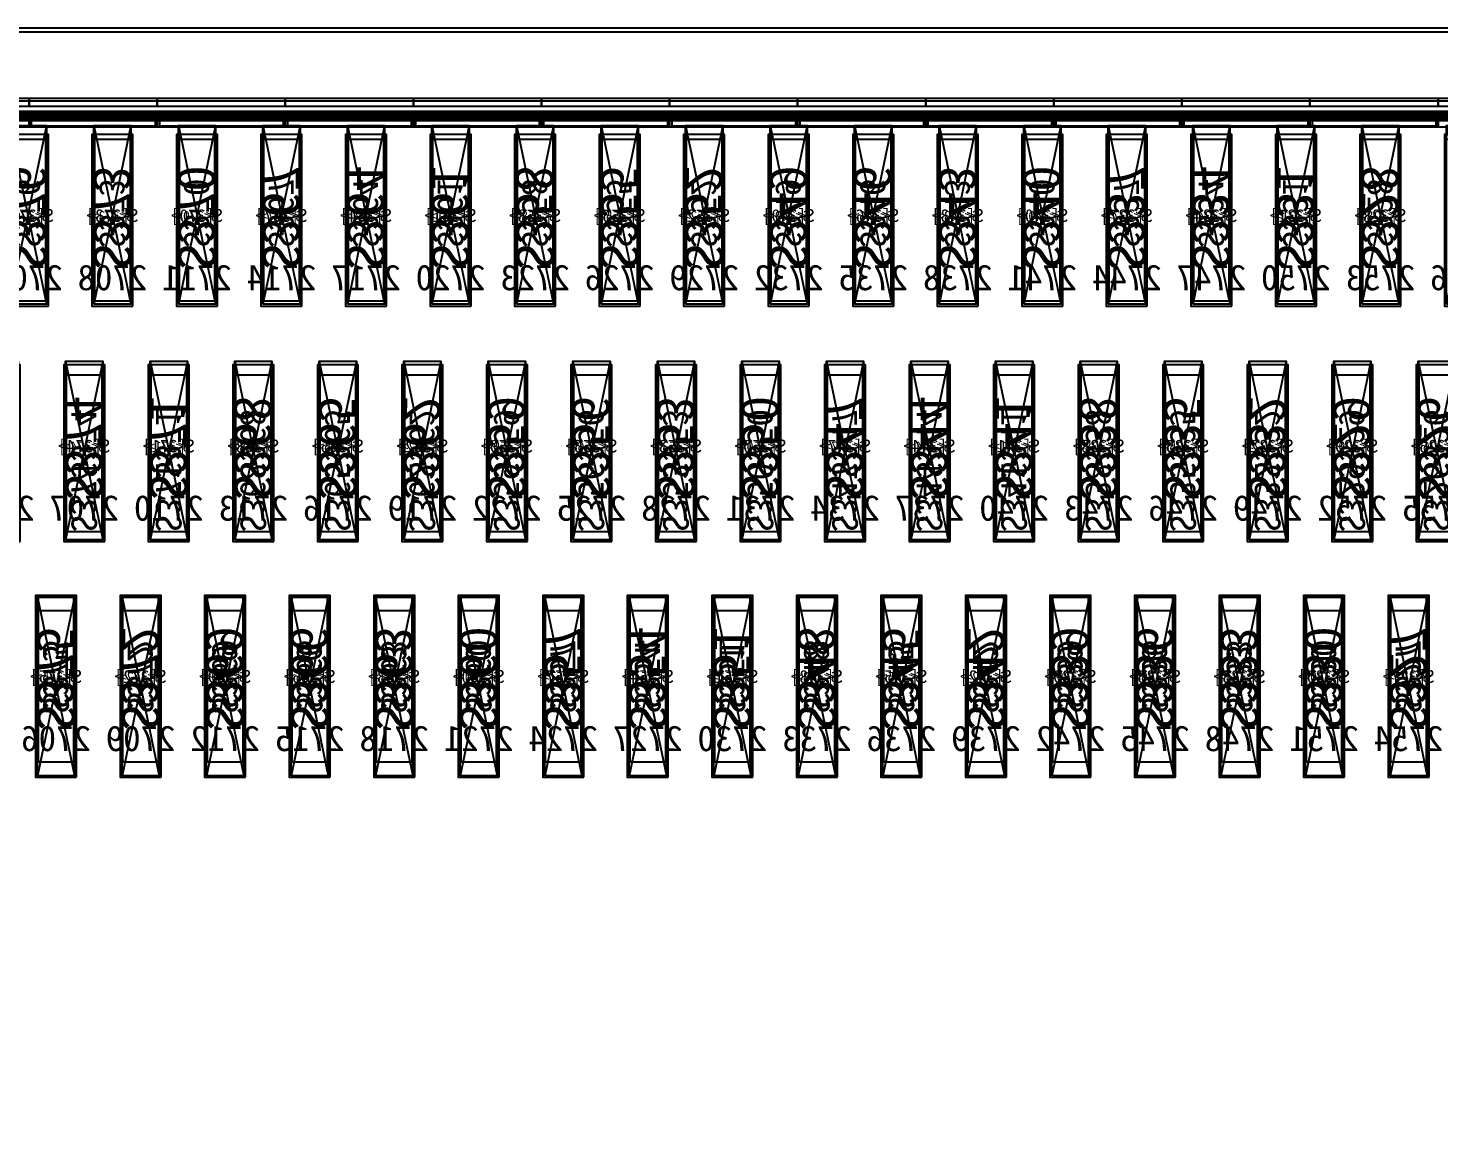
# Model space of a CAD drawing. Header units: millimetres. Extents: x 427 to 2444, y 137 to 817.
# Drawn here: x 1611.971 to 1612.521, y 288.827 to 289.26 of the extents above; entities that cross this region are included whole.
import ezdxf
from ezdxf.enums import TextEntityAlignment as Align

# ---------------------------------------------------------------- set-up
doc = ezdxf.new("R2010")
doc.units = ezdxf.units.MM
for name, color, linetype in [('L0', 211, 'Continuous'), ('L102', 91, 'Continuous'), ('L114', 213, 'Continuous'), ('L240', 60, 'Continuous'), ('L241', 200, 'Continuous'), ('L242', 51, 'Continuous'), ('L245', 53, 'Continuous'), ('L246', 93, 'Continuous'), ('L247', 13, 'Continuous'), ('L59', 140, 'Continuous'), ('L63', 4, 'Continuous'), ('L98', 150, 'Continuous')]:
    doc.layers.add(name, color=color, linetype=linetype)
doc.styles.add('txt', font='simhei.ttf')

# ---------------------------------------------------------------- blocks, each defined once
blk = doc.blocks.new('HX8394_F_PAD')
at = {"layer": 'L0'}
blk.add_lwpolyline([(-13.86, -0.4025), (-13.86, 0.4025), (13.86, 0.4025), (13.86, -0.4025), (-13.86, -0.4025)], close=True, dxfattribs=at)
at = {"layer": 'L241'}
blk.add_lwpolyline([(-13.9, -0.435), (-13.9, 0.435), (13.9, 0.435), (13.9, -0.435), (-13.9, -0.435)], close=True, dxfattribs=at)
at = {"layer": 'L242'}
for points in [[(-9.934, 0.3285), (-9.9355, 0.33), (-9.9355, 0.392), (-9.934, 0.3935), (-9.921, 0.3935), (-9.9195, 0.392), (-9.9195, 0.33), (-9.921, 0.3285), (-9.934, 0.3285)], [(-9.901, 0.3285), (-9.9025, 0.33), (-9.9025, 0.392), (-9.901, 0.3935), (-9.888, 0.3935), (-9.8865, 0.392), (-9.8865, 0.33), (-9.888, 0.3285), (-9.901, 0.3285)], [(-9.868, 0.3285), (-9.8695, 0.33), (-9.8695, 0.392), (-9.868, 0.3935), (-9.855, 0.3935), (-9.8535, 0.392), (-9.8535, 0.33), (-9.855, 0.3285), (-9.868, 0.3285)], [(-9.835, 0.3285), (-9.8365, 0.33), (-9.8365, 0.392), (-9.835, 0.3935), (-9.822, 0.3935), (-9.8205, 0.392), (-9.8205, 0.33), (-9.822, 0.3285), (-9.835, 0.3285)], [(-9.802, 0.3285), (-9.8035, 0.33), (-9.8035, 0.392), (-9.802, 0.3935), (-9.789, 0.3935), (-9.7875, 0.392), (-9.7875, 0.33), (-9.789, 0.3285), (-9.802, 0.3285)], [(-9.769, 0.3285), (-9.7705, 0.33), (-9.7705, 0.392), (-9.769, 0.3935), (-9.756, 0.3935), (-9.7545, 0.392), (-9.7545, 0.33), (-9.756, 0.3285), (-9.769, 0.3285)], [(-9.736, 0.3285), (-9.7375, 0.33), (-9.7375, 0.392), (-9.736, 0.3935), (-9.723, 0.3935), (-9.7215, 0.392), (-9.7215, 0.33), (-9.723, 0.3285), (-9.736, 0.3285)], [(-9.703, 0.3285), (-9.7045, 0.33), (-9.7045, 0.392), (-9.703, 0.3935), (-9.69, 0.3935), (-9.6885, 0.392), (-9.6885, 0.33), (-9.69, 0.3285), (-9.703, 0.3285)], [(-9.67, 0.3285), (-9.6715, 0.33), (-9.6715, 0.392), (-9.67, 0.3935), (-9.657, 0.3935), (-9.6555, 0.392), (-9.6555, 0.33), (-9.657, 0.3285), (-9.67, 0.3285)], [(-9.637, 0.3285), (-9.6385, 0.33), (-9.6385, 0.392), (-9.637, 0.3935), (-9.624, 0.3935), (-9.6225, 0.392), (-9.6225, 0.33), (-9.624, 0.3285), (-9.637, 0.3285)], [(-9.604, 0.3285), (-9.6055, 0.33), (-9.6055, 0.392), (-9.604, 0.3935), (-9.591, 0.3935), (-9.5895, 0.392), (-9.5895, 0.33), (-9.591, 0.3285), (-9.604, 0.3285)], [(-9.571, 0.3285), (-9.5725, 0.33), (-9.5725, 0.392), (-9.571, 0.3935), (-9.558, 0.3935), (-9.5565, 0.392), (-9.5565, 0.33), (-9.558, 0.3285), (-9.571, 0.3285)], [(-9.538, 0.3285), (-9.5395, 0.33), (-9.5395, 0.392), (-9.538, 0.3935), (-9.525, 0.3935), (-9.5235, 0.392), (-9.5235, 0.33), (-9.525, 0.3285), (-9.538, 0.3285)], [(-9.505, 0.3285), (-9.5065, 0.33), (-9.5065, 0.392), (-9.505, 0.3935), (-9.492, 0.3935), (-9.4905, 0.392), (-9.4905, 0.33), (-9.492, 0.3285), (-9.505, 0.3285)], [(-9.472, 0.3285), (-9.4735, 0.33), (-9.4735, 0.392), (-9.472, 0.3935), (-9.459, 0.3935), (-9.4575, 0.392), (-9.4575, 0.33), (-9.459, 0.3285), (-9.472, 0.3285)], [(-9.439, 0.3285), (-9.4405, 0.33), (-9.4405, 0.392), (-9.439, 0.3935), (-9.426, 0.3935), (-9.4245, 0.392), (-9.4245, 0.33), (-9.426, 0.3285), (-9.439, 0.3285)], [(-9.406, 0.3285), (-9.4075, 0.33), (-9.4075, 0.392), (-9.406, 0.3935), (-9.393, 0.3935), (-9.3915, 0.392), (-9.3915, 0.33), (-9.393, 0.3285), (-9.406, 0.3285)], [(-9.956, 0.2385), (-9.9575, 0.24), (-9.9575, 0.302), (-9.956, 0.3035), (-9.943, 0.3035), (-9.9415, 0.302), (-9.9415, 0.24), (-9.943, 0.2385), (-9.956, 0.2385)], [(-9.923, 0.2385), (-9.9245, 0.24), (-9.9245, 0.302), (-9.923, 0.3035), (-9.91, 0.3035), (-9.9085, 0.302), (-9.9085, 0.24), (-9.91, 0.2385), (-9.923, 0.2385)], [(-9.89, 0.2385), (-9.8915, 0.24), (-9.8915, 0.302), (-9.89, 0.3035), (-9.877, 0.3035), (-9.8755, 0.302), (-9.8755, 0.24), (-9.877, 0.2385), (-9.89, 0.2385)], [(-9.857, 0.2385), (-9.8585, 0.24), (-9.8585, 0.302), (-9.857, 0.3035), (-9.844, 0.3035), (-9.8425, 0.302), (-9.8425, 0.24), (-9.844, 0.2385), (-9.857, 0.2385)], [(-9.824, 0.2385), (-9.8255, 0.24), (-9.8255, 0.302), (-9.824, 0.3035), (-9.811, 0.3035), (-9.8095, 0.302), (-9.8095, 0.24), (-9.811, 0.2385), (-9.824, 0.2385)], [(-9.791, 0.2385), (-9.7925, 0.24), (-9.7925, 0.302), (-9.791, 0.3035), (-9.778, 0.3035), (-9.7765, 0.302), (-9.7765, 0.24), (-9.778, 0.2385), (-9.791, 0.2385)], [(-9.758, 0.2385), (-9.7595, 0.24), (-9.7595, 0.302), (-9.758, 0.3035), (-9.745, 0.3035), (-9.7435, 0.302), (-9.7435, 0.24), (-9.745, 0.2385), (-9.758, 0.2385)], [(-9.725, 0.2385), (-9.7265, 0.24), (-9.7265, 0.302), (-9.725, 0.3035), (-9.712, 0.3035), (-9.7105, 0.302), (-9.7105, 0.24), (-9.712, 0.2385), (-9.725, 0.2385)], [(-9.692, 0.2385), (-9.6935, 0.24), (-9.6935, 0.302), (-9.692, 0.3035), (-9.679, 0.3035), (-9.6775, 0.302), (-9.6775, 0.24), (-9.679, 0.2385), (-9.692, 0.2385)], [(-9.659, 0.2385), (-9.6605, 0.24), (-9.6605, 0.302), (-9.659, 0.3035), (-9.646, 0.3035), (-9.6445, 0.302), (-9.6445, 0.24), (-9.646, 0.2385), (-9.659, 0.2385)], [(-9.626, 0.2385), (-9.6275, 0.24), (-9.6275, 0.302), (-9.626, 0.3035), (-9.613, 0.3035), (-9.6115, 0.302), (-9.6115, 0.24), (-9.613, 0.2385), (-9.626, 0.2385)], [(-9.593, 0.2385), (-9.5945, 0.24), (-9.5945, 0.302), (-9.593, 0.3035), (-9.58, 0.3035), (-9.5785, 0.302), (-9.5785, 0.24), (-9.58, 0.2385), (-9.593, 0.2385)], [(-9.56, 0.2385), (-9.5615, 0.24), (-9.5615, 0.302), (-9.56, 0.3035), (-9.547, 0.3035), (-9.5455, 0.302), (-9.5455, 0.24), (-9.547, 0.2385), (-9.56, 0.2385)], [(-9.527, 0.2385), (-9.5285, 0.24), (-9.5285, 0.302), (-9.527, 0.3035), (-9.514, 0.3035), (-9.5125, 0.302), (-9.5125, 0.24), (-9.514, 0.2385), (-9.527, 0.2385)], [(-9.494, 0.2385), (-9.4955, 0.24), (-9.4955, 0.302), (-9.494, 0.3035), (-9.481, 0.3035), (-9.4795, 0.302), (-9.4795, 0.24), (-9.481, 0.2385), (-9.494, 0.2385)], [(-9.461, 0.2385), (-9.4625, 0.24), (-9.4625, 0.302), (-9.461, 0.3035), (-9.448, 0.3035), (-9.4465, 0.302), (-9.4465, 0.24), (-9.448, 0.2385), (-9.461, 0.2385)], [(-9.428, 0.2385), (-9.4295, 0.24), (-9.4295, 0.302), (-9.428, 0.3035), (-9.415, 0.3035), (-9.4135, 0.302), (-9.4135, 0.24), (-9.415, 0.2385), (-9.428, 0.2385)], [(-9.945, 0.1485), (-9.9465, 0.15), (-9.9465, 0.212), (-9.945, 0.2135), (-9.932, 0.2135), (-9.9305, 0.212), (-9.9305, 0.15), (-9.932, 0.1485), (-9.945, 0.1485)], [(-9.912, 0.1485), (-9.9135, 0.15), (-9.9135, 0.212), (-9.912, 0.2135), (-9.899, 0.2135), (-9.8975, 0.212), (-9.8975, 0.15), (-9.899, 0.1485), (-9.912, 0.1485)], [(-9.879, 0.1485), (-9.8805, 0.15), (-9.8805, 0.212), (-9.879, 0.2135), (-9.866, 0.2135), (-9.8645, 0.212), (-9.8645, 0.15), (-9.866, 0.1485), (-9.879, 0.1485)], [(-9.846, 0.1485), (-9.8475, 0.15), (-9.8475, 0.212), (-9.846, 0.2135), (-9.833, 0.2135), (-9.8315, 0.212), (-9.8315, 0.15), (-9.833, 0.1485), (-9.846, 0.1485)], [(-9.813, 0.1485), (-9.8145, 0.15), (-9.8145, 0.212), (-9.813, 0.2135), (-9.8, 0.2135), (-9.7985, 0.212), (-9.7985, 0.15), (-9.8, 0.1485), (-9.813, 0.1485)], [(-9.78, 0.1485), (-9.7815, 0.15), (-9.7815, 0.212), (-9.78, 0.2135), (-9.767, 0.2135), (-9.7655, 0.212), (-9.7655, 0.15), (-9.767, 0.1485), (-9.78, 0.1485)], [(-9.747, 0.1485), (-9.7485, 0.15), (-9.7485, 0.212), (-9.747, 0.2135), (-9.734, 0.2135), (-9.7325, 0.212), (-9.7325, 0.15), (-9.734, 0.1485), (-9.747, 0.1485)], [(-9.714, 0.1485), (-9.7155, 0.15), (-9.7155, 0.212), (-9.714, 0.2135), (-9.701, 0.2135), (-9.6995, 0.212), (-9.6995, 0.15), (-9.701, 0.1485), (-9.714, 0.1485)], [(-9.681, 0.1485), (-9.6825, 0.15), (-9.6825, 0.212), (-9.681, 0.2135), (-9.668, 0.2135), (-9.6665, 0.212), (-9.6665, 0.15), (-9.668, 0.1485), (-9.681, 0.1485)], [(-9.648, 0.1485), (-9.6495, 0.15), (-9.6495, 0.212), (-9.648, 0.2135), (-9.635, 0.2135), (-9.6335, 0.212), (-9.6335, 0.15), (-9.635, 0.1485), (-9.648, 0.1485)], [(-9.615, 0.1485), (-9.6165, 0.15), (-9.6165, 0.212), (-9.615, 0.2135), (-9.602, 0.2135), (-9.6005, 0.212), (-9.6005, 0.15), (-9.602, 0.1485), (-9.615, 0.1485)], [(-9.582, 0.1485), (-9.5835, 0.15), (-9.5835, 0.212), (-9.582, 0.2135), (-9.569, 0.2135), (-9.5675, 0.212), (-9.5675, 0.15), (-9.569, 0.1485), (-9.582, 0.1485)], [(-9.549, 0.1485), (-9.5505, 0.15), (-9.5505, 0.212), (-9.549, 0.2135), (-9.536, 0.2135), (-9.5345, 0.212), (-9.5345, 0.15), (-9.536, 0.1485), (-9.549, 0.1485)], [(-9.516, 0.1485), (-9.5175, 0.15), (-9.5175, 0.212), (-9.516, 0.2135), (-9.503, 0.2135), (-9.5015, 0.212), (-9.5015, 0.15), (-9.503, 0.1485), (-9.516, 0.1485)], [(-9.483, 0.1485), (-9.4845, 0.15), (-9.4845, 0.212), (-9.483, 0.2135), (-9.47, 0.2135), (-9.4685, 0.212), (-9.4685, 0.15), (-9.47, 0.1485), (-9.483, 0.1485)], [(-9.45, 0.1485), (-9.4515, 0.15), (-9.4515, 0.212), (-9.45, 0.2135), (-9.437, 0.2135), (-9.4355, 0.212), (-9.4355, 0.15), (-9.437, 0.1485), (-9.45, 0.1485)], [(-9.417, 0.1485), (-9.4185, 0.15), (-9.4185, 0.212), (-9.417, 0.2135), (-9.404, 0.2135), (-9.4025, 0.212), (-9.4025, 0.15), (-9.404, 0.1485), (-9.417, 0.1485)]]:
    blk.add_lwpolyline(points, close=True, dxfattribs=at)
at = {"layer": 'L247', "style": 'txt'}
for s, p in [('S328', (-9.9275, 0.362666)), ('S331', (-9.8945, 0.362666)), ('S334', (-9.8615, 0.362666)), ('S337', (-9.8285, 0.362666)), ('S340', (-9.7955, 0.362666)), ('S343', (-9.7625, 0.362666)), ('S346', (-9.7295, 0.362666)), ('S349', (-9.6965, 0.362666)), ('S352', (-9.6635, 0.362666)), ('S355', (-9.6305, 0.362666)), ('S358', (-9.5975, 0.362666)), ('S361', (-9.5645, 0.362666)), ('S364', (-9.5315, 0.362666)), ('S367', (-9.4985, 0.362666)), ('S370', (-9.4655, 0.362666)), ('S373', (-9.4325, 0.362666)), ('S376', (-9.3995, 0.362666)), ('S326', (-9.9495, 0.272666)), ('S329', (-9.9165, 0.272666)), ('S332', (-9.8835, 0.272666)), ('S335', (-9.8505, 0.272666)), ('S338', (-9.8175, 0.272666)), ('S341', (-9.7845, 0.272666)), ('S344', (-9.7515, 0.272666)), ('S347', (-9.7185, 0.272666)), ('S350', (-9.6855, 0.272666)), ('S353', (-9.6525, 0.272666)), ('S356', (-9.6195, 0.272666)), ('S359', (-9.5865, 0.272666)), ('S362', (-9.5535, 0.272666)), ('S365', (-9.5205, 0.272666)), ('S368', (-9.4875, 0.272666)), ('S371', (-9.4545, 0.272666)), ('S374', (-9.4215, 0.272666)), ('S327', (-9.9385, 0.182666)), ('S330', (-9.9055, 0.182666)), ('S333', (-9.8725, 0.182666)), ('S336', (-9.8395, 0.182666)), ('S339', (-9.8065, 0.182666)), ('S342', (-9.7735, 0.182666)), ('S345', (-9.7405, 0.182666)), ('S348', (-9.7075, 0.182666)), ('S351', (-9.6745, 0.182666)), ('S354', (-9.6415, 0.182666)), ('S357', (-9.6085, 0.182666)), ('S360', (-9.5755, 0.182666)), ('S363', (-9.5425, 0.182666)), ('S366', (-9.5095, 0.182666)), ('S369', (-9.4765, 0.182666)), ('S372', (-9.4435, 0.182666)), ('S375', (-9.4105, 0.182666))]:
    blk.add_text(s, height=0.01, rotation=90, dxfattribs=at).set_placement(p, align=Align.MIDDLE_CENTER)
blk = doc.blocks.new('NTBUMP_65X16')
at = {"layer": 'L242'}
blk.add_lwpolyline([(-0.008, -0.0325), (-0.008, 0.0325), (0.008, 0.0325), (0.008, -0.0325), (-0.008, -0.0325)], close=True, dxfattribs=at)
blk = doc.blocks.new('ILI9881C_AA_NTBUMP_PM_875UM')
at = {"layer": 'L241'}
blk.add_lwpolyline([(-13.92, -0.4375), (-13.92, 0.4375), (13.92, 0.4375), (13.92, -0.4375), (-13.92, -0.4375)], close=True, dxfattribs=at)
at = {"rotation": 180}
for p in [(-9.9275, 0.365), (-9.8945, 0.365), (-9.8615, 0.365), (-9.8285, 0.365), (-9.7955, 0.365), (-9.7625, 0.365), (-9.7295, 0.365), (-9.6965, 0.365), (-9.6635, 0.365), (-9.6305, 0.365), (-9.5975, 0.365), (-9.5645, 0.365), (-9.5315, 0.365), (-9.4985, 0.365), (-9.4655, 0.365), (-9.4325, 0.365), (-9.3995, 0.365), (-9.9495, 0.275), (-9.9165, 0.275), (-9.8835, 0.275), (-9.8505, 0.275), (-9.8175, 0.275), (-9.7845, 0.275), (-9.7515, 0.275), (-9.7185, 0.275), (-9.6855, 0.275), (-9.6525, 0.275), (-9.6195, 0.275), (-9.5865, 0.275), (-9.5535, 0.275), (-9.5205, 0.275), (-9.4875, 0.275), (-9.4545, 0.275), (-9.4215, 0.275), (-9.9385, 0.185), (-9.9055, 0.185), (-9.8725, 0.185), (-9.8395, 0.185), (-9.8065, 0.185), (-9.7735, 0.185), (-9.7405, 0.185), (-9.7075, 0.185), (-9.6745, 0.185), (-9.6415, 0.185), (-9.6085, 0.185), (-9.5755, 0.185), (-9.5425, 0.185), (-9.5095, 0.185), (-9.4765, 0.185), (-9.4435, 0.185), (-9.4105, 0.185)]:
    blk.add_blockref('NTBUMP_65X16', p, dxfattribs=at)
at = {"layer": 'L246', "style": 'txt'}
for s, p in [('S328', (-9.9275, 0.365)), ('S331', (-9.8945, 0.365)), ('S334', (-9.8615, 0.365)), ('S337', (-9.8285, 0.365)), ('S340', (-9.7955, 0.365)), ('S343', (-9.7625, 0.365)), ('S346', (-9.7295, 0.365)), ('S349', (-9.6965, 0.365)), ('S352', (-9.6635, 0.365)), ('S355', (-9.6305, 0.365)), ('S358', (-9.5975, 0.365)), ('S361', (-9.5645, 0.365)), ('S364', (-9.5315, 0.365)), ('S367', (-9.4985, 0.365)), ('S370', (-9.4655, 0.365)), ('S373', (-9.4325, 0.365)), ('S376', (-9.3995, 0.365)), ('S326', (-9.9495, 0.275)), ('S329', (-9.9165, 0.275)), ('S332', (-9.8835, 0.275)), ('S335', (-9.8505, 0.275)), ('S338', (-9.8175, 0.275)), ('S341', (-9.7845, 0.275)), ('S344', (-9.7515, 0.275)), ('S347', (-9.7185, 0.275)), ('S350', (-9.6855, 0.275)), ('S353', (-9.6525, 0.275)), ('S356', (-9.6195, 0.275)), ('S359', (-9.5865, 0.275)), ('S362', (-9.5535, 0.275)), ('S365', (-9.5205, 0.275)), ('S368', (-9.4875, 0.275)), ('S371', (-9.4545, 0.275)), ('S374', (-9.4215, 0.275)), ('S327', (-9.9385, 0.185)), ('S330', (-9.9055, 0.185)), ('S333', (-9.8725, 0.185)), ('S336', (-9.8395, 0.185)), ('S339', (-9.8065, 0.185)), ('S342', (-9.7735, 0.185)), ('S345', (-9.7405, 0.185)), ('S348', (-9.7075, 0.185)), ('S351', (-9.6745, 0.185)), ('S354', (-9.6415, 0.185)), ('S357', (-9.6085, 0.185)), ('S360', (-9.5755, 0.185)), ('S363', (-9.5425, 0.185)), ('S366', (-9.5095, 0.185)), ('S369', (-9.4765, 0.185)), ('S372', (-9.4435, 0.185)), ('S375', (-9.4105, 0.185))]:
    blk.add_text(s, height=0.015, rotation=90, dxfattribs=at).set_placement(p, align=Align.MIDDLE_CENTER)
for s, p in [('2756', (-9.9605, 0.341666)), ('2753', (-9.9275, 0.341666)), ('2750', (-9.8945, 0.341666)), ('2747', (-9.8615, 0.341666)), ('2744', (-9.8285, 0.341666)), ('2741', (-9.7955, 0.341666)), ('2738', (-9.7625, 0.341666)), ('2735', (-9.7295, 0.341666)), ('2732', (-9.6965, 0.341666)), ('2729', (-9.6635, 0.341666)), ('2726', (-9.6305, 0.341666)), ('2723', (-9.5975, 0.341666)), ('2720', (-9.5645, 0.341666)), ('2717', (-9.5315, 0.341666)), ('2714', (-9.4985, 0.341666)), ('2711', (-9.4655, 0.341666)), ('2708', (-9.4325, 0.341666)), ('2705', (-9.3995, 0.341666)), ('2755', (-9.9495, 0.251666)), ('2752', (-9.9165, 0.251666)), ('2749', (-9.8835, 0.251666)), ('2746', (-9.8505, 0.251666)), ('2743', (-9.8175, 0.251666)), ('2740', (-9.7845, 0.251666)), ('2737', (-9.7515, 0.251666)), ('2734', (-9.7185, 0.251666)), ('2731', (-9.6855, 0.251666)), ('2728', (-9.6525, 0.251666)), ('2725', (-9.6195, 0.251666)), ('2722', (-9.5865, 0.251666)), ('2719', (-9.5535, 0.251666)), ('2716', (-9.5205, 0.251666)), ('2713', (-9.4875, 0.251666)), ('2710', (-9.4545, 0.251666)), ('2707', (-9.4215, 0.251666)), ('2704', (-9.3885, 0.251666)), ('2754', (-9.9385, 0.161666)), ('2751', (-9.9055, 0.161666)), ('2748', (-9.8725, 0.161666)), ('2745', (-9.8395, 0.161666)), ('2742', (-9.8065, 0.161666)), ('2739', (-9.7735, 0.161666)), ('2736', (-9.7405, 0.161666)), ('2733', (-9.7075, 0.161666)), ('2730', (-9.6745, 0.161666)), ('2727', (-9.6415, 0.161666)), ('2724', (-9.6085, 0.161666)), ('2721', (-9.5755, 0.161666)), ('2718', (-9.5425, 0.161666)), ('2715', (-9.5095, 0.161666)), ('2712', (-9.4765, 0.161666)), ('2709', (-9.4435, 0.161666)), ('2706', (-9.4105, 0.161666))]:
    blk.add_text(s, height=0.01, dxfattribs=at).set_placement(p, align=Align.MIDDLE_CENTER)
blk = doc.blocks.new('OUT_3BUMP')
at = {"layer": 'L242'}
for points in [[(0, 0.206), (0, 0.271), (0.016, 0.271), (0.016, 0.206), (0, 0.206)], [(0.011, 0.116), (0.011, 0.181), (0.027, 0.181), (0.027, 0.116), (0.011, 0.116)], [(0.022, 0.026), (0.022, 0.091), (0.038, 0.091), (0.038, 0.026), (0.022, 0.026)]]:
    blk.add_lwpolyline(points, close=True, dxfattribs=at)
blk = doc.blocks.new('JD9365Z_PAD_20170829_Y880')
at = {"layer": 'L241'}
blk.add_lwpolyline([(-13.95, -0.41), (-13.95, 0.41), (13.95, 0.41), (13.95, -0.41), (-13.95, -0.41)], close=True, dxfattribs=at)
at = {"row_count": 1, "column_count": 372, "row_spacing": 0.245, "column_spacing": 0.033}
blk.add_blockref('OUT_3BUMP', (-13.6645, 0.13), dxfattribs=at)
at = {"layer": 'L240', "style": 'txt'}
for s, p in [('S[328]', (-9.9275, 0.369333)), ('S[331]', (-9.8945, 0.369333)), ('S[334]', (-9.8615, 0.369333)), ('S[337]', (-9.8285, 0.369333)), ('S[340]', (-9.7955, 0.369333)), ('S[343]', (-9.7625, 0.369333)), ('S[346]', (-9.7295, 0.369333)), ('S[349]', (-9.6965, 0.369333)), ('S[352]', (-9.6635, 0.369333)), ('S[355]', (-9.6305, 0.369333)), ('S[358]', (-9.5975, 0.369333)), ('S[361]', (-9.5645, 0.369333)), ('S[364]', (-9.5315, 0.369333)), ('S[367]', (-9.4985, 0.369333)), ('S[370]', (-9.4655, 0.369333)), ('S[373]', (-9.4325, 0.369333)), ('S[376]', (-9.3995, 0.369333)), ('S[326]', (-9.9495, 0.279333)), ('S[329]', (-9.9165, 0.279333)), ('S[332]', (-9.8835, 0.279333)), ('S[335]', (-9.8505, 0.279333)), ('S[338]', (-9.8175, 0.279333)), ('S[341]', (-9.7845, 0.279333)), ('S[344]', (-9.7515, 0.279333)), ('S[347]', (-9.7185, 0.279333)), ('S[350]', (-9.6855, 0.279333)), ('S[353]', (-9.6525, 0.279333)), ('S[356]', (-9.6195, 0.279333)), ('S[359]', (-9.5865, 0.279333)), ('S[362]', (-9.5535, 0.279333)), ('S[365]', (-9.5205, 0.279333)), ('S[368]', (-9.4875, 0.279333)), ('S[371]', (-9.4545, 0.279333)), ('S[374]', (-9.4215, 0.279333)), ('S[327]', (-9.9385, 0.189333)), ('S[330]', (-9.9055, 0.189333)), ('S[333]', (-9.8725, 0.189333)), ('S[336]', (-9.8395, 0.189333)), ('S[339]', (-9.8065, 0.189333)), ('S[342]', (-9.7735, 0.189333)), ('S[345]', (-9.7405, 0.189333)), ('S[348]', (-9.7075, 0.189333)), ('S[351]', (-9.6745, 0.189333)), ('S[354]', (-9.6415, 0.189333)), ('S[357]', (-9.6085, 0.189333)), ('S[360]', (-9.5755, 0.189333)), ('S[363]', (-9.5425, 0.189333)), ('S[366]', (-9.5095, 0.189333)), ('S[369]', (-9.4765, 0.189333)), ('S[372]', (-9.4435, 0.189333)), ('S[375]', (-9.4105, 0.189333))]:
    blk.add_text(s, height=0.005, dxfattribs=at).set_placement(p, align=Align.MIDDLE_CENTER)
blk = doc.blocks.new('NV3052C3P_BUMP_ORI_20190911')
at = {"layer": 'L241'}
blk.add_lwpolyline([(-13.8, -0.398), (-13.8, 0.398), (13.8, 0.398), (13.8, -0.398), (-13.8, -0.398)], close=True, dxfattribs=at)
at = {"layer": 'L242'}
for points in [[(-9.9355, 0.32), (-9.9355, 0.385), (-9.9195, 0.385), (-9.9195, 0.32), (-9.9355, 0.32)], [(-9.9025, 0.32), (-9.9025, 0.385), (-9.8865, 0.385), (-9.8865, 0.32), (-9.9025, 0.32)], [(-9.8695, 0.32), (-9.8695, 0.385), (-9.8535, 0.385), (-9.8535, 0.32), (-9.8695, 0.32)], [(-9.8365, 0.32), (-9.8365, 0.385), (-9.8205, 0.385), (-9.8205, 0.32), (-9.8365, 0.32)], [(-9.8035, 0.32), (-9.8035, 0.385), (-9.7875, 0.385), (-9.7875, 0.32), (-9.8035, 0.32)], [(-9.7705, 0.32), (-9.7705, 0.385), (-9.7545, 0.385), (-9.7545, 0.32), (-9.7705, 0.32)], [(-9.7375, 0.32), (-9.7375, 0.385), (-9.7215, 0.385), (-9.7215, 0.32), (-9.7375, 0.32)], [(-9.7045, 0.32), (-9.7045, 0.385), (-9.6885, 0.385), (-9.6885, 0.32), (-9.7045, 0.32)], [(-9.6715, 0.32), (-9.6715, 0.385), (-9.6555, 0.385), (-9.6555, 0.32), (-9.6715, 0.32)], [(-9.6385, 0.32), (-9.6385, 0.385), (-9.6225, 0.385), (-9.6225, 0.32), (-9.6385, 0.32)], [(-9.6055, 0.32), (-9.6055, 0.385), (-9.5895, 0.385), (-9.5895, 0.32), (-9.6055, 0.32)], [(-9.5725, 0.32), (-9.5725, 0.385), (-9.5565, 0.385), (-9.5565, 0.32), (-9.5725, 0.32)], [(-9.5395, 0.32), (-9.5395, 0.385), (-9.5235, 0.385), (-9.5235, 0.32), (-9.5395, 0.32)], [(-9.5065, 0.32), (-9.5065, 0.385), (-9.4905, 0.385), (-9.4905, 0.32), (-9.5065, 0.32)], [(-9.4735, 0.32), (-9.4735, 0.385), (-9.4575, 0.385), (-9.4575, 0.32), (-9.4735, 0.32)], [(-9.4405, 0.32), (-9.4405, 0.385), (-9.4245, 0.385), (-9.4245, 0.32), (-9.4405, 0.32)], [(-9.4075, 0.32), (-9.4075, 0.385), (-9.3915, 0.385), (-9.3915, 0.32), (-9.4075, 0.32)], [(-9.9575, 0.23), (-9.9575, 0.295), (-9.9415, 0.295), (-9.9415, 0.23), (-9.9575, 0.23)], [(-9.9245, 0.23), (-9.9245, 0.295), (-9.9085, 0.295), (-9.9085, 0.23), (-9.9245, 0.23)], [(-9.8915, 0.23), (-9.8915, 0.295), (-9.8755, 0.295), (-9.8755, 0.23), (-9.8915, 0.23)], [(-9.8585, 0.23), (-9.8585, 0.295), (-9.8425, 0.295), (-9.8425, 0.23), (-9.8585, 0.23)], [(-9.8255, 0.23), (-9.8255, 0.295), (-9.8095, 0.295), (-9.8095, 0.23), (-9.8255, 0.23)], [(-9.7925, 0.23), (-9.7925, 0.295), (-9.7765, 0.295), (-9.7765, 0.23), (-9.7925, 0.23)], [(-9.7595, 0.23), (-9.7595, 0.295), (-9.7435, 0.295), (-9.7435, 0.23), (-9.7595, 0.23)], [(-9.7265, 0.23), (-9.7265, 0.295), (-9.7105, 0.295), (-9.7105, 0.23), (-9.7265, 0.23)], [(-9.6935, 0.23), (-9.6935, 0.295), (-9.6775, 0.295), (-9.6775, 0.23), (-9.6935, 0.23)], [(-9.6605, 0.23), (-9.6605, 0.295), (-9.6445, 0.295), (-9.6445, 0.23), (-9.6605, 0.23)], [(-9.6275, 0.23), (-9.6275, 0.295), (-9.6115, 0.295), (-9.6115, 0.23), (-9.6275, 0.23)], [(-9.5945, 0.23), (-9.5945, 0.295), (-9.5785, 0.295), (-9.5785, 0.23), (-9.5945, 0.23)], [(-9.5615, 0.23), (-9.5615, 0.295), (-9.5455, 0.295), (-9.5455, 0.23), (-9.5615, 0.23)], [(-9.5285, 0.23), (-9.5285, 0.295), (-9.5125, 0.295), (-9.5125, 0.23), (-9.5285, 0.23)], [(-9.4955, 0.23), (-9.4955, 0.295), (-9.4795, 0.295), (-9.4795, 0.23), (-9.4955, 0.23)], [(-9.4625, 0.23), (-9.4625, 0.295), (-9.4465, 0.295), (-9.4465, 0.23), (-9.4625, 0.23)], [(-9.4295, 0.23), (-9.4295, 0.295), (-9.4135, 0.295), (-9.4135, 0.23), (-9.4295, 0.23)], [(-9.9465, 0.14), (-9.9465, 0.205), (-9.9305, 0.205), (-9.9305, 0.14), (-9.9465, 0.14)], [(-9.9135, 0.14), (-9.9135, 0.205), (-9.8975, 0.205), (-9.8975, 0.14), (-9.9135, 0.14)], [(-9.8805, 0.14), (-9.8805, 0.205), (-9.8645, 0.205), (-9.8645, 0.14), (-9.8805, 0.14)], [(-9.8475, 0.14), (-9.8475, 0.205), (-9.8315, 0.205), (-9.8315, 0.14), (-9.8475, 0.14)], [(-9.8145, 0.14), (-9.8145, 0.205), (-9.7985, 0.205), (-9.7985, 0.14), (-9.8145, 0.14)], [(-9.7815, 0.14), (-9.7815, 0.205), (-9.7655, 0.205), (-9.7655, 0.14), (-9.7815, 0.14)], [(-9.7485, 0.14), (-9.7485, 0.205), (-9.7325, 0.205), (-9.7325, 0.14), (-9.7485, 0.14)], [(-9.7155, 0.14), (-9.7155, 0.205), (-9.6995, 0.205), (-9.6995, 0.14), (-9.7155, 0.14)], [(-9.6825, 0.14), (-9.6825, 0.205), (-9.6665, 0.205), (-9.6665, 0.14), (-9.6825, 0.14)], [(-9.6495, 0.14), (-9.6495, 0.205), (-9.6335, 0.205), (-9.6335, 0.14), (-9.6495, 0.14)], [(-9.6165, 0.14), (-9.6165, 0.205), (-9.6005, 0.205), (-9.6005, 0.14), (-9.6165, 0.14)], [(-9.5835, 0.14), (-9.5835, 0.205), (-9.5675, 0.205), (-9.5675, 0.14), (-9.5835, 0.14)], [(-9.5505, 0.14), (-9.5505, 0.205), (-9.5345, 0.205), (-9.5345, 0.14), (-9.5505, 0.14)], [(-9.5175, 0.14), (-9.5175, 0.205), (-9.5015, 0.205), (-9.5015, 0.14), (-9.5175, 0.14)], [(-9.4845, 0.14), (-9.4845, 0.205), (-9.4685, 0.205), (-9.4685, 0.14), (-9.4845, 0.14)], [(-9.4515, 0.14), (-9.4515, 0.205), (-9.4355, 0.205), (-9.4355, 0.14), (-9.4515, 0.14)], [(-9.4185, 0.14), (-9.4185, 0.205), (-9.4025, 0.205), (-9.4025, 0.14), (-9.4185, 0.14)]]:
    blk.add_lwpolyline(points, close=True, dxfattribs=at)
at = {"layer": 'L245', "style": 'txt'}
for s, p in [('S<328>', (-9.927527, 0.353333)), ('S<331>', (-9.894527, 0.353333)), ('S<334>', (-9.861527, 0.353333)), ('S<337>', (-9.828527, 0.353333)), ('S<340>', (-9.795527, 0.353333)), ('S<343>', (-9.762527, 0.353333)), ('S<346>', (-9.729527, 0.353333)), ('S<349>', (-9.696527, 0.353333)), ('S<352>', (-9.663527, 0.353333)), ('S<355>', (-9.630527, 0.353333)), ('S<358>', (-9.597527, 0.353333)), ('S<361>', (-9.564527, 0.353333)), ('S<364>', (-9.531527, 0.353333)), ('S<367>', (-9.498527, 0.353333)), ('S<370>', (-9.465527, 0.353333)), ('S<373>', (-9.432527, 0.353333)), ('S<376>', (-9.399527, 0.353333)), ('S<326>', (-9.949527, 0.263333)), ('S<329>', (-9.916527, 0.263333)), ('S<332>', (-9.883527, 0.263333)), ('S<335>', (-9.850527, 0.263333)), ('S<338>', (-9.817527, 0.263333)), ('S<341>', (-9.784527, 0.263333)), ('S<344>', (-9.751527, 0.263333)), ('S<347>', (-9.718527, 0.263333)), ('S<350>', (-9.685527, 0.263333)), ('S<353>', (-9.652527, 0.263333)), ('S<356>', (-9.619527, 0.263333)), ('S<359>', (-9.586527, 0.263333)), ('S<362>', (-9.553527, 0.263333)), ('S<365>', (-9.520527, 0.263333)), ('S<368>', (-9.487527, 0.263333)), ('S<371>', (-9.454527, 0.263333)), ('S<374>', (-9.421527, 0.263333)), ('S<327>', (-9.938527, 0.173333)), ('S<330>', (-9.905527, 0.173333)), ('S<333>', (-9.872527, 0.173333)), ('S<336>', (-9.839527, 0.173333)), ('S<339>', (-9.806527, 0.173333)), ('S<342>', (-9.773527, 0.173333)), ('S<345>', (-9.740527, 0.173333)), ('S<348>', (-9.707527, 0.173333)), ('S<351>', (-9.674527, 0.173333)), ('S<354>', (-9.641527, 0.173333)), ('S<357>', (-9.608527, 0.173333)), ('S<360>', (-9.575527, 0.173333)), ('S<363>', (-9.542527, 0.173333)), ('S<366>', (-9.509527, 0.173333)), ('S<369>', (-9.476527, 0.173333)), ('S<372>', (-9.443527, 0.173333)), ('S<375>', (-9.410527, 0.173333))]:
    blk.add_text(s, height=0.005, dxfattribs=at).set_placement(p, align=Align.MIDDLE_CENTER)
blk = doc.blocks.new('BUMP_14_65')
at = {"layer": 'L242'}
blk.add_lwpolyline([(-0.007, -0.022), (-0.007, 0.043), (0.007, 0.043), (0.007, -0.022), (-0.007, -0.022)], close=True, dxfattribs=at)
blk = doc.blocks.new('FL11283_A_OTHER')
at = {"layer": 'L102'}
blk.add_lwpolyline([(-13.86, 0), (-13.86, 0.41), (0, 0.41), (0, 0), (-13.86, 0)], close=True, dxfattribs=at)
at = {"layer": 'L241'}
blk.add_lwpolyline([(-13.86, -0.41), (-13.86, 0.41), (13.86, 0.41), (13.86, 0.404), (-13.854, 0.404), (-13.854, -0.404), (13.854, -0.404), (13.854, 0.404), (13.86, 0.404), (13.86, -0.41), (-13.86, -0.41)], close=True, dxfattribs=at)
at = {"layer": 'L59'}
blk.add_lwpolyline([(-13.86, -0.41), (-13.86, 0.41), (13.86, 0.41), (13.86, -0.41), (-13.86, -0.41)], close=True, dxfattribs=at)
for p in [(-9.9275, 0.358), (-9.8945, 0.358), (-9.8615, 0.358), (-9.8285, 0.358), (-9.7955, 0.358), (-9.7625, 0.358), (-9.7295, 0.358), (-9.6965, 0.358), (-9.6635, 0.358), (-9.6305, 0.358), (-9.5975, 0.358), (-9.5645, 0.358), (-9.5315, 0.358), (-9.4985, 0.358), (-9.4655, 0.358), (-9.4325, 0.358), (-9.3995, 0.358), (-9.9495, 0.268), (-9.9165, 0.268), (-9.8835, 0.268), (-9.8505, 0.268), (-9.8175, 0.268), (-9.7845, 0.268), (-9.7515, 0.268), (-9.7185, 0.268), (-9.6855, 0.268), (-9.6525, 0.268), (-9.6195, 0.268), (-9.5865, 0.268), (-9.5535, 0.268), (-9.5205, 0.268), (-9.4875, 0.268), (-9.4545, 0.268), (-9.4215, 0.268), (-9.9385, 0.178), (-9.9055, 0.178), (-9.8725, 0.178), (-9.8395, 0.178), (-9.8065, 0.178), (-9.7735, 0.178), (-9.7405, 0.178), (-9.7075, 0.178), (-9.6745, 0.178), (-9.6415, 0.178), (-9.6085, 0.178), (-9.5755, 0.178), (-9.5425, 0.178), (-9.5095, 0.178), (-9.4765, 0.178), (-9.4435, 0.178), (-9.4105, 0.178)]:
    blk.add_blockref('BUMP_14_65', p)
at = {"layer": 'L102', "style": 'txt'}
for s, p in [('S328', (-9.9275, 0.370166)), ('S331', (-9.8945, 0.370166)), ('S334', (-9.8615, 0.370166)), ('S337', (-9.8285, 0.370166)), ('S340', (-9.7955, 0.370166)), ('S343', (-9.7625, 0.370166)), ('S346', (-9.7295, 0.370166)), ('S349', (-9.6965, 0.370166)), ('S352', (-9.6635, 0.370166)), ('S355', (-9.6305, 0.370166)), ('S358', (-9.5975, 0.370166)), ('S361', (-9.5645, 0.370166)), ('S364', (-9.5315, 0.370166)), ('S367', (-9.4985, 0.370166)), ('S370', (-9.4655, 0.370166)), ('S373', (-9.4325, 0.370166)), ('S376', (-9.3995, 0.370166)), ('S326', (-9.9495, 0.259166)), ('S329', (-9.9165, 0.259166)), ('S332', (-9.8835, 0.259166)), ('S335', (-9.8505, 0.259166)), ('S338', (-9.8175, 0.259166)), ('S341', (-9.7845, 0.259166)), ('S344', (-9.7515, 0.259166)), ('S347', (-9.7185, 0.259166)), ('S350', (-9.6855, 0.259166)), ('S353', (-9.6525, 0.259166)), ('S356', (-9.6195, 0.259166)), ('S359', (-9.5865, 0.259166)), ('S362', (-9.5535, 0.259166)), ('S365', (-9.5205, 0.259166)), ('S368', (-9.4875, 0.259166)), ('S371', (-9.4545, 0.259166)), ('S374', (-9.4215, 0.259166)), ('S327', (-9.9385, 0.188166)), ('S330', (-9.9055, 0.188166)), ('S333', (-9.8725, 0.188166)), ('S336', (-9.8395, 0.188166)), ('S339', (-9.8065, 0.188166)), ('S342', (-9.7735, 0.188166)), ('S345', (-9.7405, 0.188166)), ('S348', (-9.7075, 0.188166)), ('S351', (-9.6745, 0.188166)), ('S354', (-9.6415, 0.188166)), ('S357', (-9.6085, 0.188166)), ('S360', (-9.5755, 0.188166)), ('S363', (-9.5425, 0.188166)), ('S366', (-9.5095, 0.188166)), ('S369', (-9.4765, 0.188166)), ('S372', (-9.4435, 0.188166)), ('S375', (-9.4105, 0.188166))]:
    blk.add_text(s, height=0.01, rotation=90, dxfattribs=at).set_placement(p, align=Align.MIDDLE_CENTER)
blk = doc.blocks.new('GC9702_LCDPAD_BUMP')
at = {"layer": 'L242'}
blk.add_lwpolyline([(-0.008, -0.0325), (-0.008, 0.0325), (0.008, 0.0325), (0.008, -0.0325), (-0.008, -0.0325)], close=True, dxfattribs=at)
blk = doc.blocks.new('GC9702_BUMP_NOCOMPENSATION')
at = {"layer": 'L114', "const_width": 0.004}
for points in [[(-10, 0.378), (-9.95, 0.378)], [(-10, 0.378), (-9.95, 0.378)], [(-10, 0.378), (-9.95, 0.378)], [(-10, 0.378), (-9.95, 0.378)], [(-9.95, 0.378), (-9.9, 0.378)], [(-9.95, 0.378), (-9.9, 0.378)], [(-9.95, 0.378), (-9.9, 0.378)], [(-9.95, 0.378), (-9.9, 0.378)], [(-9.9, 0.378), (-9.85, 0.378)], [(-9.9, 0.378), (-9.85, 0.378)], [(-9.9, 0.378), (-9.85, 0.378)], [(-9.9, 0.378), (-9.85, 0.378)], [(-9.85, 0.378), (-9.8, 0.378)], [(-9.85, 0.378), (-9.8, 0.378)], [(-9.85, 0.378), (-9.8, 0.378)], [(-9.85, 0.378), (-9.8, 0.378)], [(-9.8, 0.378), (-9.75, 0.378)], [(-9.8, 0.378), (-9.75, 0.378)], [(-9.8, 0.378), (-9.75, 0.378)], [(-9.8, 0.378), (-9.75, 0.378)], [(-9.75, 0.378), (-9.7, 0.378)], [(-9.75, 0.378), (-9.7, 0.378)], [(-9.75, 0.378), (-9.7, 0.378)], [(-9.75, 0.378), (-9.7, 0.378)], [(-9.7, 0.378), (-9.65, 0.378)], [(-9.7, 0.378), (-9.65, 0.378)], [(-9.7, 0.378), (-9.65, 0.378)], [(-9.7, 0.378), (-9.65, 0.378)], [(-9.65, 0.378), (-9.6, 0.378)], [(-9.65, 0.378), (-9.6, 0.378)], [(-9.65, 0.378), (-9.6, 0.378)], [(-9.65, 0.378), (-9.6, 0.378)], [(-9.6, 0.378), (-9.55, 0.378)], [(-9.6, 0.378), (-9.55, 0.378)], [(-9.6, 0.378), (-9.55, 0.378)], [(-9.6, 0.378), (-9.55, 0.378)], [(-9.55, 0.378), (-9.5, 0.378)], [(-9.55, 0.378), (-9.5, 0.378)], [(-9.55, 0.378), (-9.5, 0.378)], [(-9.55, 0.378), (-9.5, 0.378)], [(-9.5, 0.378), (-9.45, 0.378)], [(-9.5, 0.378), (-9.45, 0.378)], [(-9.5, 0.378), (-9.45, 0.378)], [(-9.5, 0.378), (-9.45, 0.378)], [(-9.45, 0.378), (-9.4, 0.378)], [(-9.45, 0.378), (-9.4, 0.378)], [(-9.45, 0.378), (-9.4, 0.378)], [(-9.45, 0.378), (-9.4, 0.378)], [(-9.4, 0.378), (-9.35, 0.378)], [(-9.4, 0.378), (-9.35, 0.378)], [(-9.4, 0.378), (-9.35, 0.378)], [(-9.4, 0.378), (-9.35, 0.378)]]:
    blk.add_lwpolyline(points, dxfattribs=at)
at = {"layer": 'L114'}
for points in [[(-10, 0.374), (-10, 0.38), (-9.95, 0.38), (-9.95, 0.374), (-10, 0.374)], [(-10, 0.374), (-10, 0.38), (-9.95, 0.38), (-9.95, 0.374), (-10, 0.374)], [(-9.95, 0.374), (-9.95, 0.38), (-9.9, 0.38), (-9.9, 0.374), (-9.95, 0.374)], [(-9.95, 0.374), (-9.95, 0.38), (-9.9, 0.38), (-9.9, 0.374), (-9.95, 0.374)], [(-9.9, 0.374), (-9.9, 0.38), (-9.85, 0.38), (-9.85, 0.374), (-9.9, 0.374)], [(-9.9, 0.374), (-9.9, 0.38), (-9.85, 0.38), (-9.85, 0.374), (-9.9, 0.374)], [(-9.85, 0.374), (-9.85, 0.38), (-9.8, 0.38), (-9.8, 0.374), (-9.85, 0.374)], [(-9.85, 0.374), (-9.85, 0.38), (-9.8, 0.38), (-9.8, 0.374), (-9.85, 0.374)], [(-9.8, 0.374), (-9.8, 0.38), (-9.75, 0.38), (-9.75, 0.374), (-9.8, 0.374)], [(-9.8, 0.374), (-9.8, 0.38), (-9.75, 0.38), (-9.75, 0.374), (-9.8, 0.374)], [(-9.75, 0.374), (-9.75, 0.38), (-9.7, 0.38), (-9.7, 0.374), (-9.75, 0.374)], [(-9.75, 0.374), (-9.75, 0.38), (-9.7, 0.38), (-9.7, 0.374), (-9.75, 0.374)], [(-9.7, 0.374), (-9.7, 0.38), (-9.65, 0.38), (-9.65, 0.374), (-9.7, 0.374)], [(-9.7, 0.374), (-9.7, 0.38), (-9.65, 0.38), (-9.65, 0.374), (-9.7, 0.374)], [(-9.65, 0.374), (-9.65, 0.38), (-9.6, 0.38), (-9.6, 0.374), (-9.65, 0.374)], [(-9.65, 0.374), (-9.65, 0.38), (-9.6, 0.38), (-9.6, 0.374), (-9.65, 0.374)], [(-9.6, 0.374), (-9.6, 0.38), (-9.55, 0.38), (-9.55, 0.374), (-9.6, 0.374)], [(-9.6, 0.374), (-9.6, 0.38), (-9.55, 0.38), (-9.55, 0.374), (-9.6, 0.374)], [(-9.55, 0.374), (-9.55, 0.38), (-9.5, 0.38), (-9.5, 0.374), (-9.55, 0.374)], [(-9.55, 0.374), (-9.55, 0.38), (-9.5, 0.38), (-9.5, 0.374), (-9.55, 0.374)], [(-9.5, 0.374), (-9.5, 0.38), (-9.45, 0.38), (-9.45, 0.374), (-9.5, 0.374)], [(-9.5, 0.374), (-9.5, 0.38), (-9.45, 0.38), (-9.45, 0.374), (-9.5, 0.374)], [(-9.45, 0.374), (-9.45, 0.38), (-9.4, 0.38), (-9.4, 0.374), (-9.45, 0.374)], [(-9.45, 0.374), (-9.45, 0.38), (-9.4, 0.38), (-9.4, 0.374), (-9.45, 0.374)], [(-9.4, 0.374), (-9.4, 0.38), (-9.35, 0.38), (-9.35, 0.374), (-9.4, 0.374)], [(-9.4, 0.374), (-9.4, 0.38), (-9.35, 0.38), (-9.35, 0.374), (-9.4, 0.374)], [(-9.94926, 0.37443), (-9.94926, 0.379), (-9.90082, 0.379), (-9.90082, 0.37443), (-9.94926, 0.37443)], [(-9.94926, 0.37443), (-9.94926, 0.379), (-9.90082, 0.379), (-9.90082, 0.37443), (-9.94926, 0.37443)], [(-9.89926, 0.37443), (-9.89926, 0.379), (-9.85082, 0.379), (-9.85082, 0.37443), (-9.89926, 0.37443)], [(-9.89926, 0.37443), (-9.89926, 0.379), (-9.85082, 0.379), (-9.85082, 0.37443), (-9.89926, 0.37443)], [(-9.84926, 0.37443), (-9.84926, 0.379), (-9.80082, 0.379), (-9.80082, 0.37443), (-9.84926, 0.37443)], [(-9.84926, 0.37443), (-9.84926, 0.379), (-9.80082, 0.379), (-9.80082, 0.37443), (-9.84926, 0.37443)], [(-9.79926, 0.37443), (-9.79926, 0.379), (-9.75082, 0.379), (-9.75082, 0.37443), (-9.79926, 0.37443)], [(-9.79926, 0.37443), (-9.79926, 0.379), (-9.75082, 0.379), (-9.75082, 0.37443), (-9.79926, 0.37443)], [(-9.74926, 0.37443), (-9.74926, 0.379), (-9.70082, 0.379), (-9.70082, 0.37443), (-9.74926, 0.37443)], [(-9.74926, 0.37443), (-9.74926, 0.379), (-9.70082, 0.379), (-9.70082, 0.37443), (-9.74926, 0.37443)], [(-9.69926, 0.37443), (-9.69926, 0.379), (-9.65082, 0.379), (-9.65082, 0.37443), (-9.69926, 0.37443)], [(-9.69926, 0.37443), (-9.69926, 0.379), (-9.65082, 0.379), (-9.65082, 0.37443), (-9.69926, 0.37443)], [(-9.64926, 0.37443), (-9.64926, 0.379), (-9.60082, 0.379), (-9.60082, 0.37443), (-9.64926, 0.37443)], [(-9.64926, 0.37443), (-9.64926, 0.379), (-9.60082, 0.379), (-9.60082, 0.37443), (-9.64926, 0.37443)], [(-9.59926, 0.37443), (-9.59926, 0.379), (-9.55082, 0.379), (-9.55082, 0.37443), (-9.59926, 0.37443)], [(-9.59926, 0.37443), (-9.59926, 0.379), (-9.55082, 0.379), (-9.55082, 0.37443), (-9.59926, 0.37443)], [(-9.54926, 0.37443), (-9.54926, 0.379), (-9.50082, 0.379), (-9.50082, 0.37443), (-9.54926, 0.37443)], [(-9.54926, 0.37443), (-9.54926, 0.379), (-9.50082, 0.379), (-9.50082, 0.37443), (-9.54926, 0.37443)], [(-9.49926, 0.37443), (-9.49926, 0.379), (-9.45082, 0.379), (-9.45082, 0.37443), (-9.49926, 0.37443)], [(-9.49926, 0.37443), (-9.49926, 0.379), (-9.45082, 0.379), (-9.45082, 0.37443), (-9.49926, 0.37443)], [(-9.44926, 0.37443), (-9.44926, 0.379), (-9.40082, 0.379), (-9.40082, 0.37443), (-9.44926, 0.37443)], [(-9.44926, 0.37443), (-9.44926, 0.379), (-9.40082, 0.379), (-9.40082, 0.37443), (-9.44926, 0.37443)]]:
    blk.add_lwpolyline(points, close=True, dxfattribs=at)
at = {"layer": 'L241'}
for points in [[(-10, 0.382), (-10, 0.385), (-9.95, 0.385), (-9.95, 0.382), (-10, 0.382)], [(-10, 0.382), (-10, 0.385), (-9.95, 0.385), (-9.95, 0.382), (-10, 0.382)], [(-9.95, 0.382), (-9.95, 0.385), (-9.9, 0.385), (-9.9, 0.382), (-9.95, 0.382)], [(-9.95, 0.382), (-9.95, 0.385), (-9.9, 0.385), (-9.9, 0.382), (-9.95, 0.382)], [(-9.9, 0.382), (-9.9, 0.385), (-9.85, 0.385), (-9.85, 0.382), (-9.9, 0.382)], [(-9.9, 0.382), (-9.9, 0.385), (-9.85, 0.385), (-9.85, 0.382), (-9.9, 0.382)], [(-9.85, 0.382), (-9.85, 0.385), (-9.8, 0.385), (-9.8, 0.382), (-9.85, 0.382)], [(-9.85, 0.382), (-9.85, 0.385), (-9.8, 0.385), (-9.8, 0.382), (-9.85, 0.382)], [(-9.8, 0.382), (-9.8, 0.385), (-9.75, 0.385), (-9.75, 0.382), (-9.8, 0.382)], [(-9.8, 0.382), (-9.8, 0.385), (-9.75, 0.385), (-9.75, 0.382), (-9.8, 0.382)], [(-9.75, 0.382), (-9.75, 0.385), (-9.7, 0.385), (-9.7, 0.382), (-9.75, 0.382)], [(-9.75, 0.382), (-9.75, 0.385), (-9.7, 0.385), (-9.7, 0.382), (-9.75, 0.382)], [(-9.7, 0.382), (-9.7, 0.385), (-9.65, 0.385), (-9.65, 0.382), (-9.7, 0.382)], [(-9.7, 0.382), (-9.7, 0.385), (-9.65, 0.385), (-9.65, 0.382), (-9.7, 0.382)], [(-9.65, 0.382), (-9.65, 0.385), (-9.6, 0.385), (-9.6, 0.382), (-9.65, 0.382)], [(-9.65, 0.382), (-9.65, 0.385), (-9.6, 0.385), (-9.6, 0.382), (-9.65, 0.382)], [(-9.6, 0.382), (-9.6, 0.385), (-9.55, 0.385), (-9.55, 0.382), (-9.6, 0.382)], [(-9.6, 0.382), (-9.6, 0.385), (-9.55, 0.385), (-9.55, 0.382), (-9.6, 0.382)], [(-9.55, 0.382), (-9.55, 0.385), (-9.5, 0.385), (-9.5, 0.382), (-9.55, 0.382)], [(-9.55, 0.382), (-9.55, 0.385), (-9.5, 0.385), (-9.5, 0.382), (-9.55, 0.382)], [(-9.5, 0.382), (-9.5, 0.385), (-9.45, 0.385), (-9.45, 0.382), (-9.5, 0.382)], [(-9.5, 0.382), (-9.5, 0.385), (-9.45, 0.385), (-9.45, 0.382), (-9.5, 0.382)], [(-9.45, 0.382), (-9.45, 0.385), (-9.4, 0.385), (-9.4, 0.382), (-9.45, 0.382)], [(-9.45, 0.382), (-9.45, 0.385), (-9.4, 0.385), (-9.4, 0.382), (-9.45, 0.382)], [(-9.4, 0.382), (-9.4, 0.385), (-9.35, 0.385), (-9.35, 0.382), (-9.4, 0.382)], [(-9.4, 0.382), (-9.4, 0.385), (-9.35, 0.385), (-9.35, 0.382), (-9.4, 0.382)]]:
    blk.add_lwpolyline(points, close=True, dxfattribs=at)
at = {"row_count": 1, "column_count": 413, "row_spacing": 0.065, "column_spacing": 0.033}
for p in [(-13.6235, 0.3365), (-13.6125, 0.2445), (-13.6015, 0.1525)]:
    blk.add_blockref('GC9702_LCDPAD_BUMP', p, dxfattribs=at)
at = {"layer": 'L98', "style": 'txt'}
for s, p in [('S<328>', (-9.9275, 0.33917)), ('S<331>', (-9.8945, 0.33917)), ('S<334>', (-9.8615, 0.33917)), ('S<337>', (-9.8285, 0.33917)), ('S<340>', (-9.7955, 0.33917)), ('S<343>', (-9.7625, 0.33917)), ('S<346>', (-9.7295, 0.33917)), ('S<349>', (-9.6965, 0.33917)), ('S<352>', (-9.6635, 0.33917)), ('S<355>', (-9.6305, 0.33917)), ('S<358>', (-9.5975, 0.33917)), ('S<361>', (-9.5645, 0.33917)), ('S<364>', (-9.5315, 0.33917)), ('S<367>', (-9.4985, 0.33917)), ('S<370>', (-9.4655, 0.33917)), ('S<373>', (-9.4325, 0.33917)), ('S<376>', (-9.3995, 0.33917)), ('S<326>', (-9.9495, 0.24917)), ('S<329>', (-9.9165, 0.24917)), ('S<332>', (-9.8835, 0.24917)), ('S<335>', (-9.8505, 0.24917)), ('S<338>', (-9.8175, 0.24917)), ('S<341>', (-9.7845, 0.24917)), ('S<344>', (-9.7515, 0.24917)), ('S<347>', (-9.7185, 0.24917)), ('S<350>', (-9.6855, 0.24917)), ('S<353>', (-9.6525, 0.24917)), ('S<356>', (-9.6195, 0.24917)), ('S<359>', (-9.5865, 0.24917)), ('S<362>', (-9.5535, 0.24917)), ('S<365>', (-9.5205, 0.24917)), ('S<368>', (-9.4875, 0.24917)), ('S<371>', (-9.4545, 0.24917)), ('S<374>', (-9.4215, 0.24917)), ('S<327>', (-9.9385, 0.15917)), ('S<330>', (-9.9055, 0.15917)), ('S<333>', (-9.8725, 0.15917)), ('S<336>', (-9.8395, 0.15917)), ('S<339>', (-9.8065, 0.15917)), ('S<342>', (-9.7735, 0.15917)), ('S<345>', (-9.7405, 0.15917)), ('S<348>', (-9.7075, 0.15917)), ('S<351>', (-9.6745, 0.15917)), ('S<354>', (-9.6415, 0.15917)), ('S<357>', (-9.6085, 0.15917)), ('S<360>', (-9.5755, 0.15917)), ('S<363>', (-9.5425, 0.15917)), ('S<366>', (-9.5095, 0.15917)), ('S<369>', (-9.4765, 0.15917)), ('S<372>', (-9.4435, 0.15917)), ('S<375>', (-9.4105, 0.15917))]:
    blk.add_text(s, height=0.004, dxfattribs=at).set_placement(p, align=Align.MIDDLE_CENTER)
blk = doc.blocks.new('IC_GDS_ALL')
for name, p in [('ILI9881C_AA_NTBUMP_PM_875UM', (0, 0)), ('HX8394_F_PAD', (0, 0.004)), ('GC9702_BUMP_NOCOMPENSATION', (0, 0.0265)), ('NV3052C3P_BUMP_ORI_20190911', (0, 0.0125)), ('JD9365Z_PAD_20170829_Y880', (0, -0.0035)), ('FL11283_A_OTHER', (0, -0.0035))]:
    blk.add_blockref(name, p)
blk = doc.blocks.new('OUTPUT_PAD_SD')
at = {"color": 5, "linetype": 'Continuous'}
blk.add_lwpolyline([(0.00225, 0.078), (0.01675, 0.00825), (0.01675, 0.078), (0.00225, 0.00825)], dxfattribs=at)
at = {"layer": 'L63', "color": 5}
blk.add_lwpolyline([(0.00225, 0.00825), (0.00225, 0.078), (0.01675, 0.078), (0.01675, 0.00825), (0.00225, 0.00825)], close=True, dxfattribs=at)
blk = doc.blocks.new('OUTPUT_PAD_GATE')
at = {"color": 5, "linetype": 'Continuous'}
blk.add_lwpolyline([(0.00175, 0.07125), (0.01625, 0.0015), (0.01625, 0.07125), (0.00175, 0.0015)], dxfattribs=at)
at = {"layer": 'L63', "color": 5}
blk.add_lwpolyline([(0.00175, 0.0015), (0.00175, 0.07125), (0.01625, 0.07125), (0.01625, 0.0015), (0.00175, 0.0015)], close=True, dxfattribs=at)
blk = doc.blocks.new('IC_PAD_ALL')
at = {"row_count": 1, "row_spacing": 0.0685, "column_spacing": 0.066}
for name, p, column_count in [('OUTPUT_PAD_GATE', (0.004, 0.68425), 414), ('OUTPUT_PAD_SD', (0.0365, 0.6775), 414), ('OUTPUT_PAD_GATE', (0.026, 0.59225), 414), ('OUTPUT_PAD_SD', (0.0585, 0.5855), 413), ('OUTPUT_PAD_GATE', (-0.018, 0.5), 414), ('OUTPUT_PAD_SD', (0.0145, 0.49325), 414)]:
    blk.add_blockref(name, p, dxfattribs=dict(at, column_count=column_count))
blk = doc.blocks.new('IC_ALL')
at = {"yscale": -1, "rotation": 180}
blk.add_blockref('IC_GDS_ALL', (14, 0.4375), dxfattribs=at)
blk.add_blockref('IC_PAD_ALL', (0.3525, 0.083))
blk = doc.blocks.new('IC_FPC_OLB_ALL')
blk.add_blockref('IC_ALL', (1.188, 1.0245))

msp = doc.modelspace()

# ---------------------------------------------------------------- block references
msp.add_blockref('IC_FPC_OLB_ALL', (1587.3832, 287.35944))

doc.saveas('drawing.dxf')
